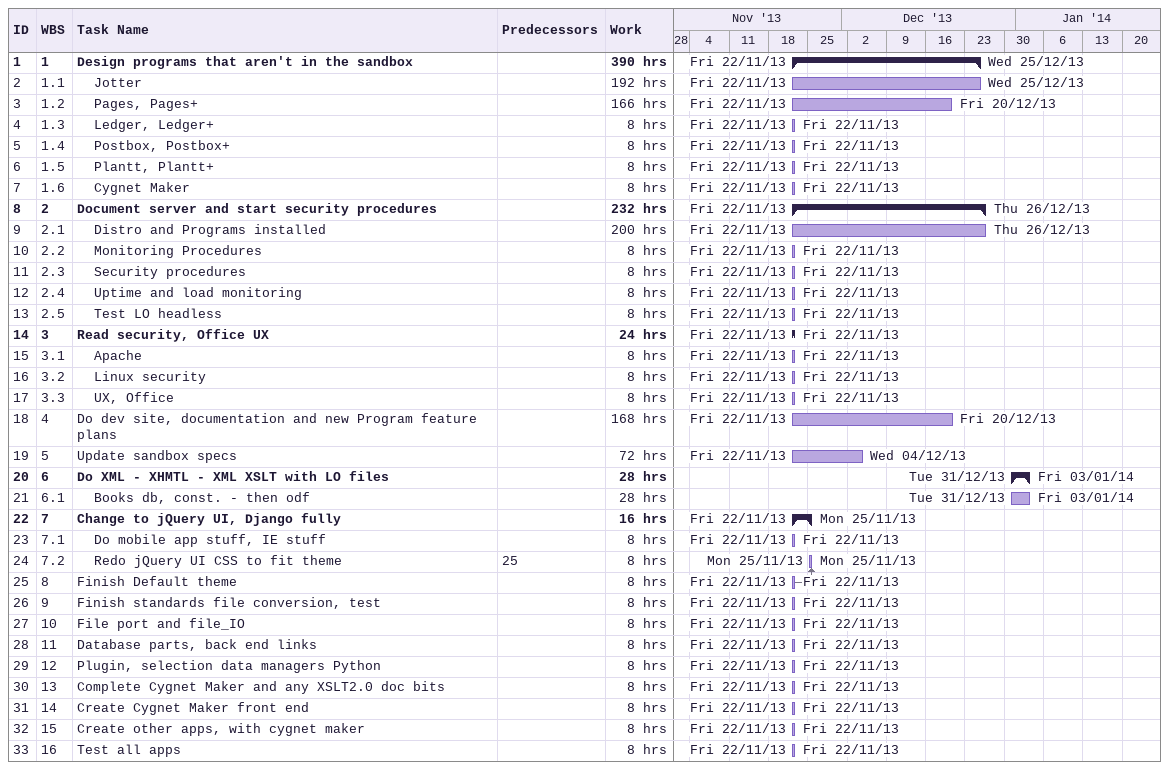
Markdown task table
| ID | WBS | Task | Start | Finish | Predecessors | Work (h) |
|---|---|---|---|---|---|---|
| 1 | 1 | **Design programs that aren't in the sandbox** | 2013-11-22 | 2013-12-25 |  | 390 |
| 2 | 1.1 | Jotter | 2013-11-22 | 2013-12-25 |  | 192 |
| 3 | 1.2 | Pages, Pages+ | 2013-11-22 | 2013-12-20 |  | 166 |
| 4 | 1.3 | Ledger, Ledger+ | 2013-11-22 | 2013-11-22 |  | 8 |
| 5 | 1.4 | Postbox, Postbox+ | 2013-11-22 | 2013-11-22 |  | 8 |
| 6 | 1.5 | Plantt, Plantt+ | 2013-11-22 | 2013-11-22 |  | 8 |
| 7 | 1.6 | Cygnet Maker | 2013-11-22 | 2013-11-22 |  | 8 |
| 8 | 2 | **Document server and start security procedures** | 2013-11-22 | 2013-12-26 |  | 232 |
| 9 | 2.1 | Distro and Programs installed | 2013-11-22 | 2013-12-26 |  | 200 |
| 10 | 2.2 | Monitoring Procedures | 2013-11-22 | 2013-11-22 |  | 8 |
| 11 | 2.3 | Security procedures | 2013-11-22 | 2013-11-22 |  | 8 |
| 12 | 2.4 | Uptime and load monitoring | 2013-11-22 | 2013-11-22 |  | 8 |
| 13 | 2.5 | Test LO headless | 2013-11-22 | 2013-11-22 |  | 8 |
| 14 | 3 | **Read security, Office UX** | 2013-11-22 | 2013-11-22 |  | 24 |
| 15 | 3.1 | Apache | 2013-11-22 | 2013-11-22 |  | 8 |
| 16 | 3.2 | Linux security | 2013-11-22 | 2013-11-22 |  | 8 |
| 17 | 3.3 | UX, Office | 2013-11-22 | 2013-11-22 |  | 8 |
| 18 | 4 | Do dev site, documentation and new Program feature plans | 2013-11-22 | 2013-12-20 |  | 168 |
| 19 | 5 | Update sandbox specs | 2013-11-22 | 2013-12-04 |  | 72 |
| 20 | 6 | **Do XML - XHMTL - XML XSLT with LO files** | 2013-12-31 | 2014-01-03 |  | 28 |
| 21 | 6.1 | Books db, const. - then odf | 2013-12-31 | 2014-01-03 |  | 28 |
| 22 | 7 | **Change to jQuery UI, Django fully** | 2013-11-22 | 2013-11-25 |  | 16 |
| 23 | 7.1 | Do mobile app stuff, IE stuff | 2013-11-22 | 2013-11-22 |  | 8 |
| 24 | 7.2 | Redo jQuery UI CSS to fit theme | 2013-11-25 | 2013-11-25 | 25 | 8 |
| 25 | 8 | Finish Default theme | 2013-11-22 | 2013-11-22 |  | 8 |
| 26 | 9 | Finish standards file conversion, test | 2013-11-22 | 2013-11-22 |  | 8 |
| 27 | 10 | File port and file_IO | 2013-11-22 | 2013-11-22 |  | 8 |
| 28 | 11 | Database parts, back end links | 2013-11-22 | 2013-11-22 |  | 8 |
| 29 | 12 | Plugin, selection data managers Python | 2013-11-22 | 2013-11-22 |  | 8 |
| 30 | 13 | Complete Cygnet Maker and any XSLT2.0 doc bits | 2013-11-22 | 2013-11-22 |  | 8 |
| 31 | 14 | Create Cygnet Maker front end | 2013-11-22 | 2013-11-22 |  | 8 |
| 32 | 15 | Create other apps, with cygnet maker | 2013-11-22 | 2013-11-22 |  | 8 |
| 33 | 16 | Test all apps | 2013-11-22 | 2013-11-22 |  | 8 |
